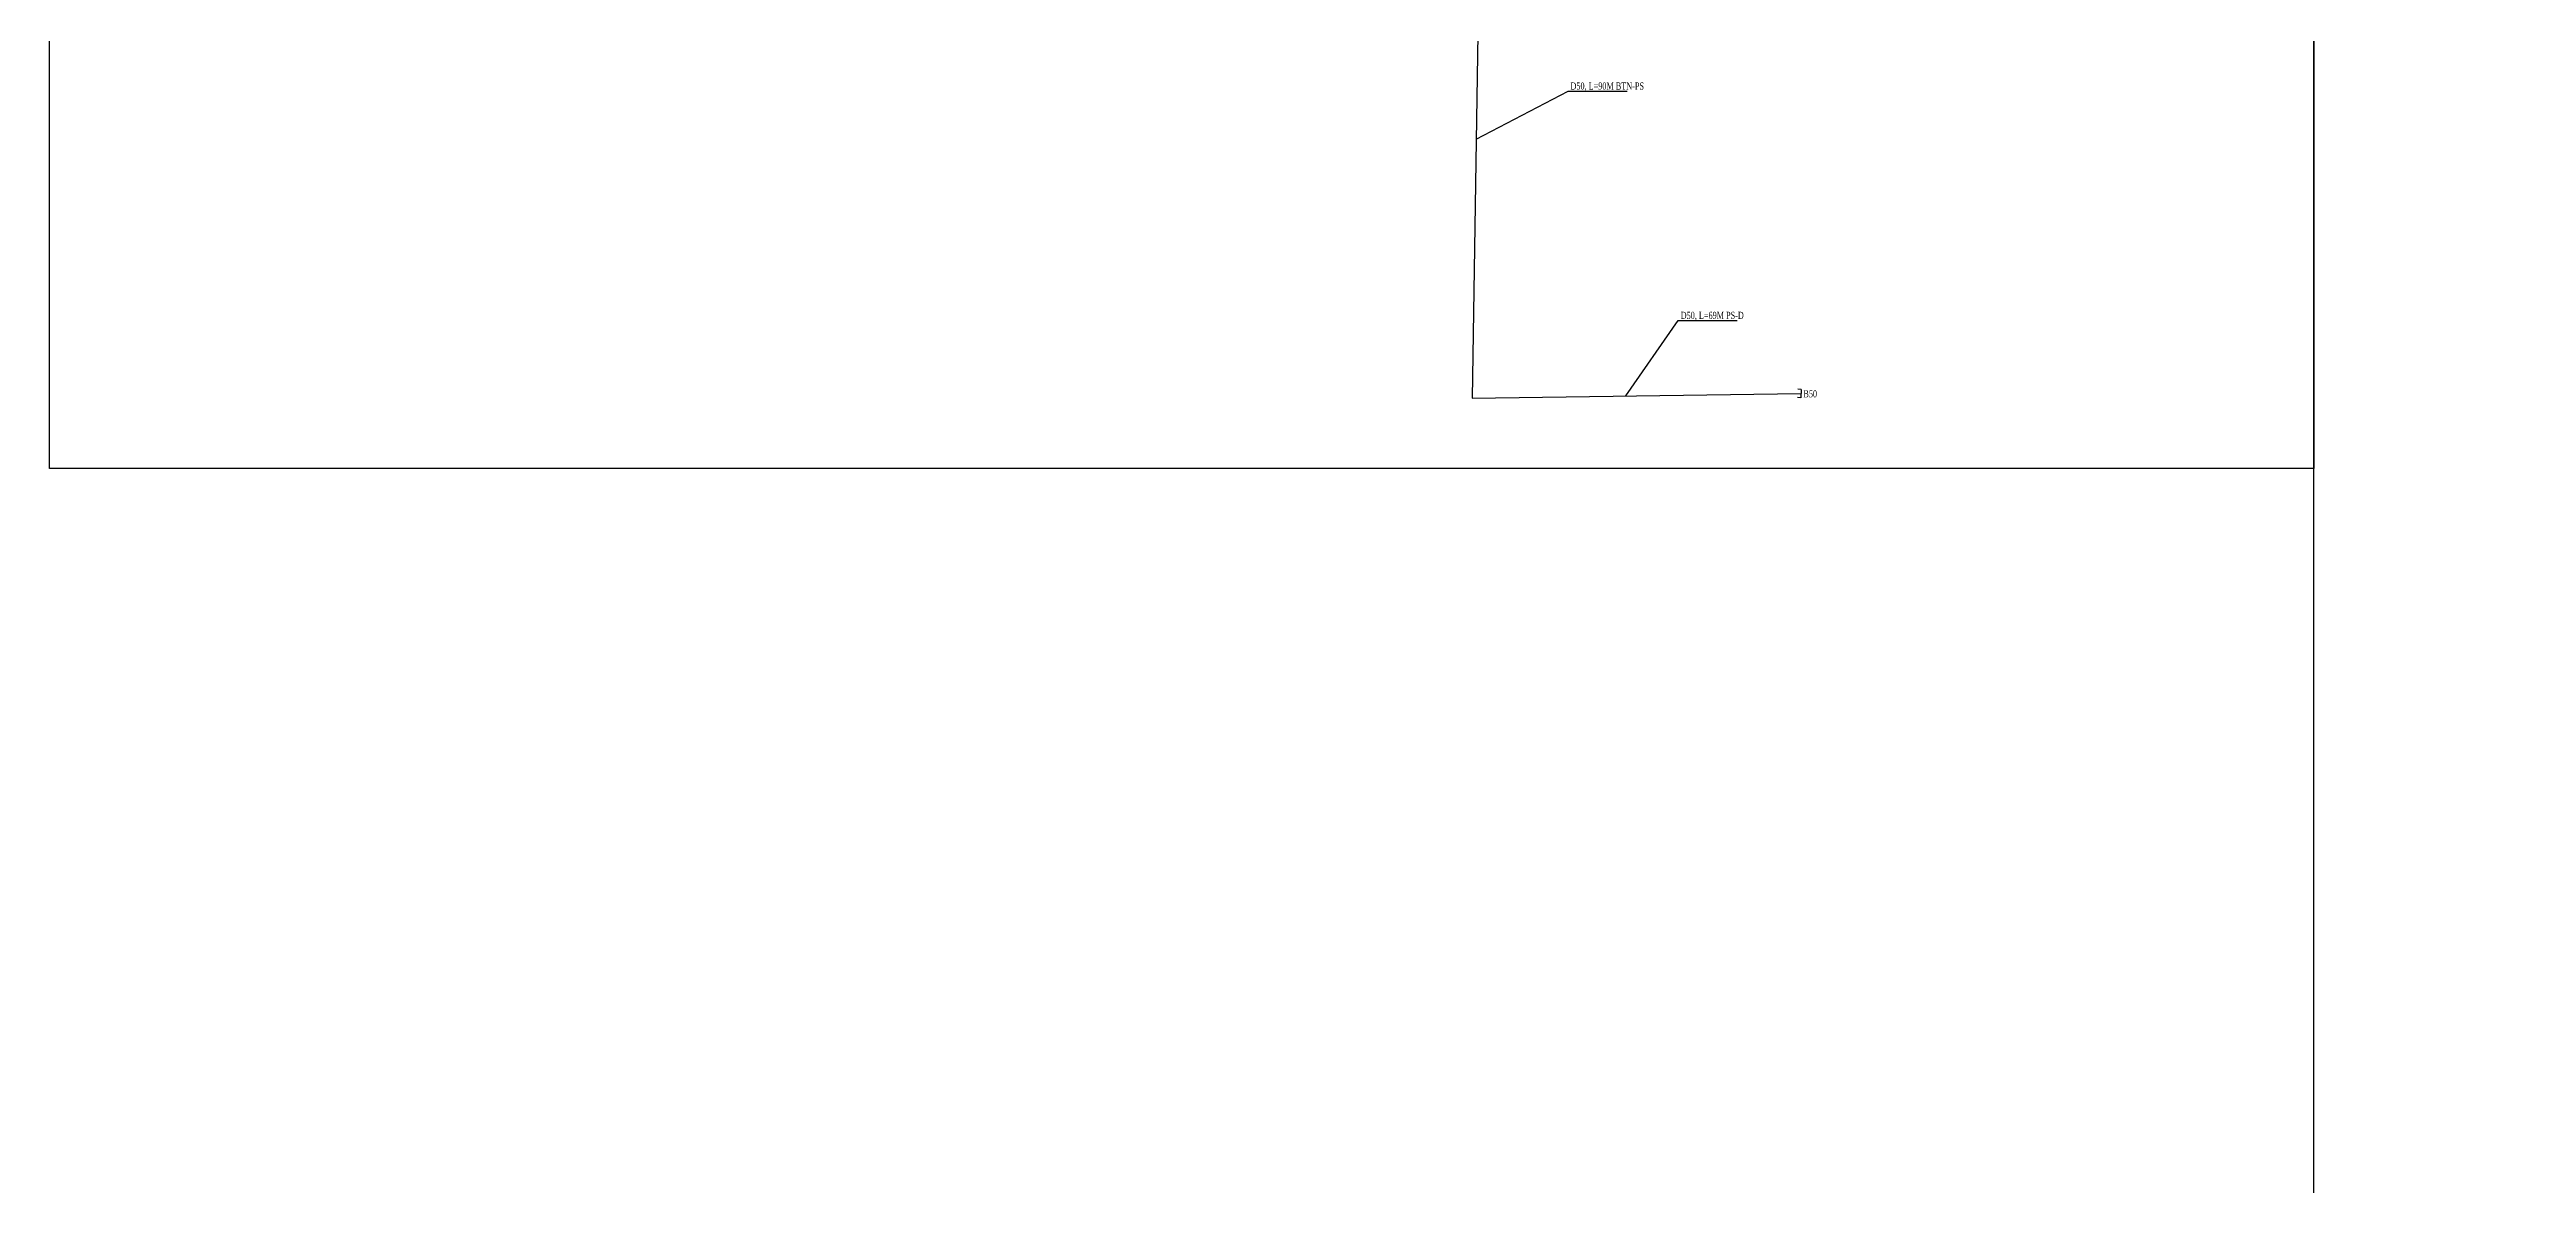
# Model space of a CAD drawing. Extents: x 549410 to 552487, y 2340860 to 2344743.
# Drawn here: x 550083 to 550603, y 2343892 to 2344130 of the extents above; entities that cross this region are included whole.
import ezdxf
from ezdxf.enums import TextEntityAlignment as Align

# ---------------------------------------------------------------- set-up
doc = ezdxf.new("R2010")
doc.units = 0
doc.header["$MEASUREMENT"] = 0
for name, color, linetype in [('50', 2, 'Continuous'), ('Text D-L', 7, 'Continuous'), ('Text phu kien', 2, 'Continuous')]:
    doc.layers.add(name, color=color, linetype=linetype)
doc.styles.add('Text', font='vntimeh.shx', dxfattribs={"width": 0.75, "bigfont": 'vn.shx'})

# ---------------------------------------------------------------- blocks, each defined once
blk = doc.blocks.new('bit')
at = {"color": 3, "linetype": 'Continuous'}
for points in [[(-0.3, -0.88), (-0.3, 0.88)], [(-0.3, 0.88), (0.39, 0.88)], [(-0.3, -0.88), (0.39, -0.88)]]:
    blk.add_lwpolyline(points, dxfattribs=at)

msp = doc.modelspace()

# ---------------------------------------------------------------- linework, layer by layer
at = {"layer": '50'}
msp.add_lwpolyline([(550383.18, 2344147.31), (550381.75, 2344057.32), (550450.74, 2344058.28)], dxfattribs=at)
at = {"layer": 'DEFPOINTS'}
for points in [[(550558.32, 2344042.57), (550083.29, 2344042.57), (550083.29, 2344349.23), (550558.32, 2344349.23)], [(551033.35, 2343870.41), (550558.32, 2343870.41), (550558.32, 2344177.08), (551033.35, 2344177.08)]]:
    msp.add_lwpolyline(points, close=True, dxfattribs=at)
at = {"layer": 'Text D-L', "color": 9}
for points in [[(550382.61, 2344111.64), (550401.89, 2344121.73), (550414.27, 2344121.73)], [(550414.01, 2344057.77), (550425.02, 2344073.61), (550437.4, 2344073.61)]]:
    msp.add_lwpolyline(points, dxfattribs=at)

# ---------------------------------------------------------------- block references
at = {"layer": '50', "rotation": 178.3418193039786}
msp.add_blockref('bit', (550450.45, 2344058.29), dxfattribs=at)

# ---------------------------------------------------------------- texts
at = {"layer": 'Text D-L', "color": 1, "style": 'Text', "width": 0.75}
for s, p in [('D50, L=90m btn-ps', (550402.39, 2344121.61)), ('D50, L=69m ps-d', (550425.52, 2344073.49))]:
    msp.add_text(s, height=1.5, dxfattribs=at).set_placement(p, align=Align.BOTTOM_LEFT)
at = {"layer": 'Text phu kien', "color": 4, "style": 'Text', "width": 0.75}
msp.add_text('B50', height=1.5, dxfattribs=at).set_placement((550452.69, 2344058.23), align=Align.MIDDLE_CENTER)

doc.saveas('drawing.dxf')
